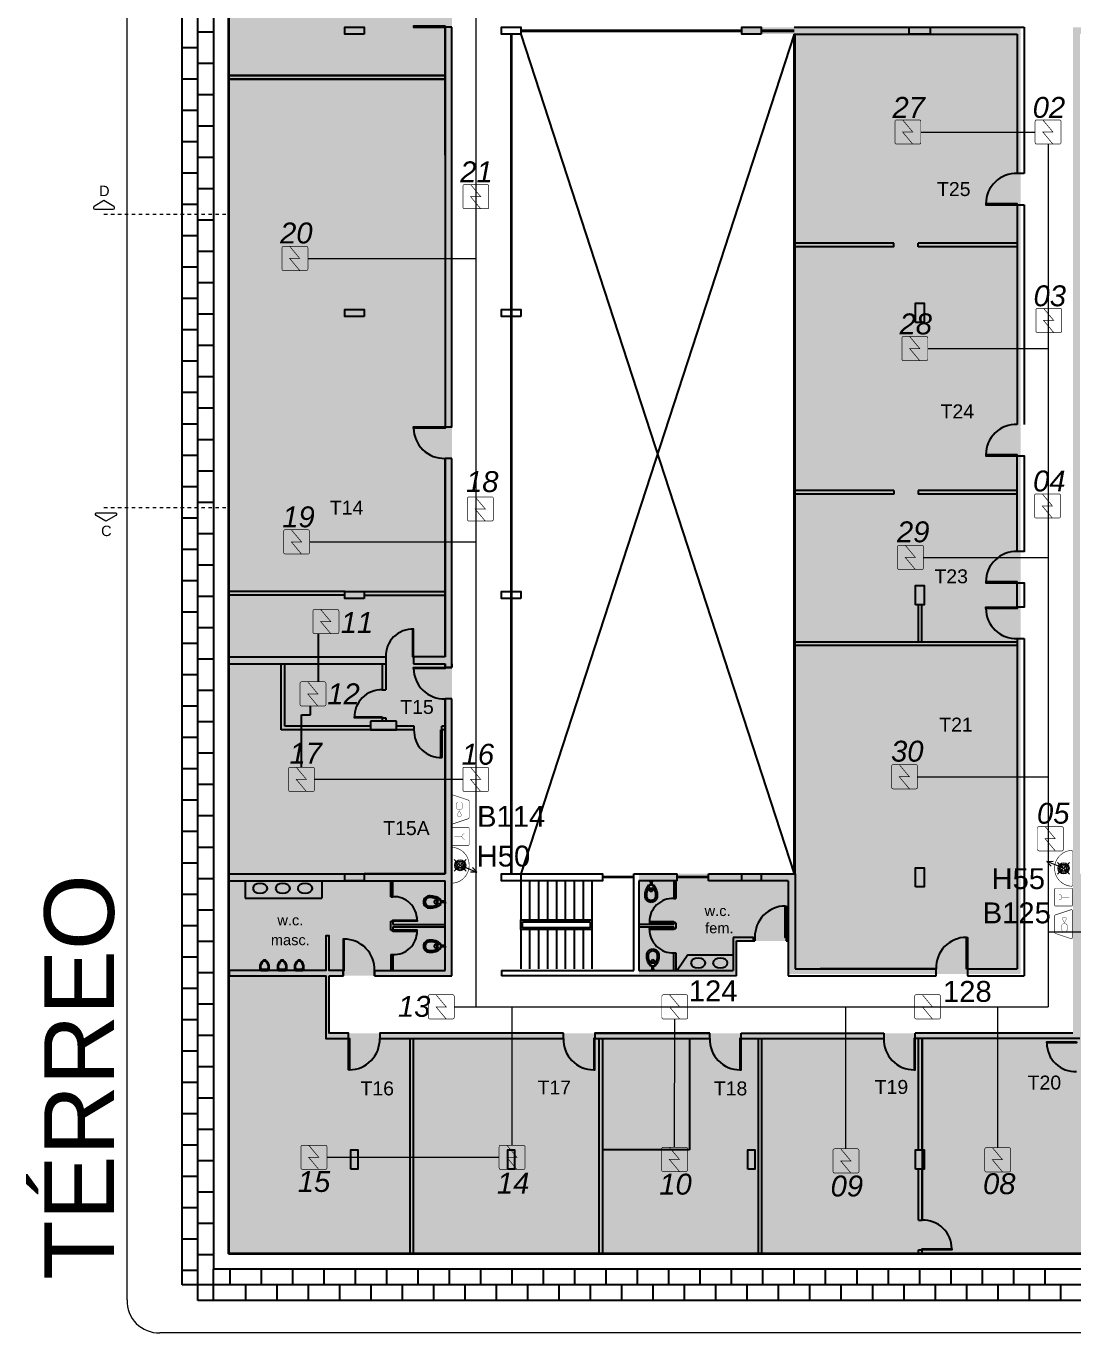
# Model space of a CAD drawing. Header units: metres. Extents: x -331 to 2982, y 362 to 2539.
# Drawn here: x 740.25 to 770.31, y 1250.25 to 1287.75 of the extents above; entities that cross this region are included whole.
import ezdxf
from ezdxf.enums import TextEntityAlignment as Align

# ---------------------------------------------------------------- set-up
doc = ezdxf.new("R2010")
doc.units = ezdxf.units.M
doc.linetypes.add('DASHDOT', pattern=[1, 0.5, -0.25, 0, -0.25])
doc.linetypes.add('DOT075', pattern=[0.75, 0, -0.75])
doc.layers.get('0').update_dxf_attribs({"color": 251})
for name, color, linetype in [('72_EGR_BASE_PRIMITIVE', 7, 'Continuous'), ('ALV', 251, 'Continuous'), ('CX', 251, 'Continuous'), ('Det', 251, 'Continuous'), ('DET. FUMAÇA', 1, 'Continuous'), ('Div', 251, 'Continuous'), ('Est', 251, 'Continuous'), ('Mob', 251, 'Continuous'), ('Pis', 251, 'Continuous'), ('SALAS NOVAS', 7, 'Continuous'), ('Texto_Salas', 251, 'Continuous'), ('vid', 251, 'Continuous'), ('vis', 251, 'Continuous')]:
    doc.layers.add(name, color=color, linetype=linetype)
doc.layers.add('_salas', color=251, linetype='Continuous', plot=False)
doc.layers.add('LCorte', color=251, linetype='Continuous', lineweight=20)
doc.styles.add('ARIAL', font='arial.ttf')
doc.styles.add('DESTAQUE', font='arial.ttf', dxfattribs={"height": 0.4})
doc.styles.add('X3G_ENTITY_1416A22C', font='arial.ttf', dxfattribs={"height": 0.6})
doc.styles.add('X3G_ENTITY_1416A236', font='arial.ttf', dxfattribs={"height": 0.6})
doc.styles.add('X3G_ENTITY_1416A240', font='arial.ttf', dxfattribs={"height": 0.6})
doc.styles.add('X3G_ENTITY_1416A24A', font='arial.ttf', dxfattribs={"height": 0.6})
doc.styles.add('X3G_ENTITY_1416A254', font='arial.ttf', dxfattribs={"height": 0.6})
doc.styles.add('X3G_ENTITY_1416A25E', font='arial.ttf', dxfattribs={"height": 0.6})
doc.styles.add('X3G_ENTITY_1416A268', font='arial.ttf', dxfattribs={"height": 0.6})
doc.styles.add('X3G_ENTITY_1416A272', font='arial.ttf', dxfattribs={"height": 0.6})
doc.styles.add('X3G_ENTITY_1416A27C', font='arial.ttf', dxfattribs={"height": 0.6})
doc.styles.add('X3G_ENTITY_1416A286', font='arial.ttf', dxfattribs={"height": 0.6})
doc.styles.add('X3G_ENTITY_1416A290', font='arial.ttf', dxfattribs={"height": 0.6})
doc.styles.add('X3G_ENTITY_1416A29A', font='arial.ttf', dxfattribs={"height": 0.6})
doc.styles.add('X3G_ENTITY_1416A2A4', font='arial.ttf', dxfattribs={"height": 0.6})
doc.styles.add('X3G_ENTITY_1416A2AE', font='arial.ttf', dxfattribs={"height": 0.6})
doc.styles.add('X3G_ENTITY_1416A2F4', font='arial.ttf', dxfattribs={"height": 0.6})
doc.styles.add('X3G_ENTITY_1416A2FE', font='arial.ttf', dxfattribs={"height": 0.6})
doc.styles.add('X3G_ENTITY_1416A308', font='arial.ttf', dxfattribs={"height": 0.6})
doc.styles.add('X3G_ENTITY_1416A312', font='arial.ttf', dxfattribs={"height": 0.6})
doc.styles.add('X3G_ENTITY_1416A31C', font='arial.ttf', dxfattribs={"height": 0.6})
doc.styles.add('X3G_ENTITY_1416A326', font='arial.ttf', dxfattribs={"height": 0.6})
doc.styles.add('X3G_ENTITY_1416A330', font='arial.ttf', dxfattribs={"height": 0.6})
doc.styles.add('X3G_ENTITY_1416A33A', font='arial.ttf', dxfattribs={"height": 0.6})
doc.styles.add('X3G_ENTITY_1416B659', font='arial.ttf', dxfattribs={"height": 0.6})
doc.styles.add('X3G_ENTITY_1416B663', font='arial.ttf', dxfattribs={"height": 0.6})
doc.styles.add('X3G_ENTITY_142132DE', font='arial.ttf', dxfattribs={"height": 0.4})
doc.styles.add('X3G_ENTITY_1422971E', font='arial.ttf', dxfattribs={"height": 0.6})
doc.styles.add('X3G_ENTITY_1422979C', font='arial.ttf', dxfattribs={"height": 0.6})

# ---------------------------------------------------------------- blocks, each defined once
blk = doc.blocks.new('Detector de fumaça')
at = {"layer": 'DET. FUMAÇA', "linetype": 'Continuous', "lineweight": 15, "const_width": 0.0187}
blk.add_lwpolyline([(774.599, 539.816), (775.249, 539.816, -0.414214), (775.296, 539.769), (775.296, 539.167, -0.414214), (775.249, 539.12), (774.599, 539.12, -0.414214), (774.553, 539.167), (774.553, 539.769, -0.414214)], format="xyb", close=True, dxfattribs=at)
blk.add_lwpolyline([(774.773, 539.816), (775.064, 539.468), (774.773, 539.468), (775.064, 539.12)], dxfattribs=at)
blk = doc.blocks.new('WEW')
at = {"color": 1, "lineweight": 0, "true_color": 0xe60000}
for p, q in [((1781.244, 994.005), (1781.439, 994.482)), ((1781.439, 994.482), (1781.308, 994.36)), ((1781.439, 994.482), (1781.447, 994.302)), ((1781.075, 994.175), (1781.413, 993.836)), ((1781.413, 994.175), (1781.075, 993.836))]:
    blk.add_line(p, q, dxfattribs=at)
at = {"color": 1, "true_color": 0xe60000, "const_width": 0.0172}
for points in [[(1779.259, 993.747), (1780.023, 993.747, 0.511918), (1780.056, 993.793), (1779.907, 994.24, 0.322823), (1779.874, 994.263), (1779.408, 994.263, 0.322823), (1779.375, 994.24), (1779.226, 993.793, 0.511918)], [(1780.193, 994.263), (1780.641, 994.263, -0.414214), (1780.675, 994.229), (1780.675, 993.782, -0.414214), (1780.641, 993.747), (1780.193, 993.747, -0.414214), (1780.159, 993.782), (1780.159, 994.229, -0.414214)], [(1780.764, 993.748), (1781.724, 993.748, 0.435311), (1781.759, 993.784, 0.930949), (1780.73, 993.784, 0.435311)]]:
    blk.add_lwpolyline(points, format="xyb", close=True, dxfattribs=at)
at = {"color": 1, "true_color": 0xe60000, "const_width": 0.0086}
for points in [[(1779.463, 994.06), (1779.617, 994.06), (1779.652, 994.026), (1779.652, 993.936), (1779.617, 993.902), (1779.463, 993.902), (1779.428, 993.936), (1779.428, 994.026)], [(1779.832, 993.936), (1779.832, 994.026), (1779.802, 994.044), (1779.679, 993.981), (1779.802, 993.918)]]:
    blk.add_lwpolyline(points, close=True, dxfattribs=at)
for points in [[(1780.336, 994.135), (1780.338, 994.117), (1780.344, 994.099), (1780.351, 994.088), (1780.365, 994.073), (1780.373, 994.067), (1780.386, 994.06), (1780.397, 994.057), (1780.413, 994.055), (1780.421, 994.055), (1780.431, 994.056), (1780.45, 994.062), (1780.464, 994.07), (1780.477, 994.082), (1780.488, 994.096), (1780.494, 994.11), (1780.497, 994.122), (1780.498, 994.13), (1780.498, 994.136)], [(1780.417, 993.837), (1780.417, 994.055)]]:
    blk.add_lwpolyline(points, dxfattribs=at)
at = {"color": 1, "lineweight": 0, "true_color": 0xe60000}
for radius in [0.158, 0.119, 0.0774]:
    blk.add_circle((1781.244, 994.005), radius, dxfattribs=at)
blk = doc.blocks.new('VASO')
at = {"layer": 'Mob'}
for p, q in [((302.351, 172.465), (302.38, 172.465)), ((302.351, 172.383), (302.38, 172.383)), ((302.38, 172.465), (302.38, 172.383)), ((302.411, 172.354), (302.411, 172.494)), ((302.499, 172.354), (302.499, 172.494)), ((302.599, 172.444), (302.499, 172.444)), ((302.599, 172.404), (302.499, 172.404)), ((302.599, 172.444), (302.599, 172.455)), ((302.599, 172.404), (302.599, 172.444)), ((302.599, 172.404), (302.599, 172.393)), ((302.619, 172.464), (302.609, 172.464)), ((302.619, 172.383), (302.609, 172.383)), ((302.619, 172.424), (302.619, 172.464)), ((302.619, 172.424), (302.619, 172.383))]:
    blk.add_line(p, q, dxfattribs=at)
for centre in [(302.453, 172.486), (302.453, 172.362)]:
    blk.add_circle(centre, 0.00707, dxfattribs=at)
for centre, radius, start, end in [((302.178, 172.42), 0.179, 86.6811, 178.7962), ((302.178, 172.42), 0.129, 86.6811, 178.7962), ((302.205, 172.134), 0.464, 50.6979, 92.0637), ((302.205, 172.134), 0.414, 60.1325, 92.0637), ((302.178, 172.427), 0.179, 181.2038, 273.3189), ((302.178, 172.427), 0.129, 181.2038, 273.3189), ((302.205, 172.713), 0.464, 267.9363, 309.3021), ((302.205, 172.713), 0.414, 267.9363, 299.8675), ((302.349, 172.422), 0.043, 86.6811, 178.7962), ((302.349, 172.426), 0.043, 181.2038, 273.3189), ((302.609, 172.455), 0.00935, 90, 180), ((302.609, 172.393), 0.00935, 180, 270)]:
    blk.add_arc(centre, radius, start, end, dxfattribs=at)
blk = doc.blocks.new('0d56d52a-ed20-4a94-8641-ac7f2ef63998')
at = {"layer": 'CX', "ltscale": 8}
blk.add_lwpolyline([(749.354, 1260.646), (749.384, 1260.646), (749.384, 1261.546), (749.354, 1261.546)], close=True, dxfattribs=at)
at = {"layer": 'CX', "color": 251, "ltscale": 8, "true_color": 0x606060}
blk.add_arc((749.384, 1260.676), 0.871, 358.058, 90, dxfattribs=at)

msp = doc.modelspace()

# ---------------------------------------------------------------- hatches: boundary and pattern name
at = {"layer": '_salas', "transparency": 33554559}
h = msp.add_hatch(color=256, dxfattribs=at)
h.dxf.hatch_style = 1
h.paths.add_polyline_path([(752.479, 1293.146), (754.454, 1293.146), (754.454, 1293.346), (744.429, 1293.346), (744.429, 1293.146), (746.059, 1293.146), (746.059, 1293.046), (746.059, 1252.511), (773.009, 1252.511), (773.009, 1250.721), (773.209, 1250.721), (773.209, 1266.521), (773.009, 1266.521), (773.009, 1263.421), (770.509, 1263.421), (770.509, 1287.521), (773.009, 1287.521), (773.009, 1287.721), (771.909, 1287.721), (770.309, 1287.721), (770.309, 1260.546), (770.309, 1258.846), (748.954, 1258.846), (748.954, 1260.496), (752.479, 1260.496)])
h = msp.add_hatch(color=256, dxfattribs=at)
h.dxf.hatch_style = 1
h.paths.add_polyline_path([(762.309, 1263.421), (757.849, 1263.421), (757.849, 1260.546), (760.649, 1260.546), (760.649, 1261.496), (762.129, 1261.496), (762.129, 1260.546), (768.809, 1260.546), (768.809, 1287.721), (762.309, 1287.721)])
h = msp.add_hatch(color=256, dxfattribs=at)
h.dxf.hatch_style = 1
h.paths.add_polyline_path([(760.804, 1287.721), (760.804, 1287.521), (762.309, 1287.521), (762.309, 1287.721)])

# ---------------------------------------------------------------- linework, layer by layer
at = {"layer": '72_EGR_BASE_PRIMITIVE', "color": 251, "true_color": 0x5f5f5f}
msp.add_polyline3d([(768.909, 1270.171, 0), (768.909, 1260.496, 0)], dxfattribs=at)
at = {"layer": 'ALV', "color": 251}
for p, q in [((752.279, 1284.046), (752.279, 1287.721)), ((752.479, 1283.046), (752.479, 1287.721)), ((768.909, 1283.521), (768.709, 1283.521)), ((768.709, 1282.621), (768.909, 1282.621)), ((768.709, 1282.319), (768.709, 1276.321)), ((752.279, 1269.646), (752.279, 1275.346)), ((752.479, 1275.346), (752.279, 1275.346)), ((752.479, 1275.346), (752.279, 1275.346)), ((752.279, 1275.346), (752.279, 1269.646)), ((752.479, 1269.446), (752.479, 1275.346)), ((752.479, 1269.446), (752.479, 1275.346)), ((768.709, 1270.171), (768.909, 1270.171)), ((746.079, 1269.646), (750.58, 1269.646)), ((746.079, 1269.446), (750.579, 1269.446)), ((752.279, 1269.346), (752.279, 1269.446)), ((752.279, 1269.446), (752.279, 1269.346)), ((752.479, 1269.346), (752.279, 1269.346)), ((752.279, 1269.346), (752.479, 1269.346)), ((752.479, 1269.446), (752.479, 1269.346)), ((752.479, 1269.346), (752.479, 1269.446)), ((752.279, 1263.421), (752.279, 1268.446)), ((752.479, 1268.446), (752.279, 1268.446)), ((752.479, 1268.446), (752.279, 1268.446)), ((752.279, 1268.446), (752.279, 1263.421)), ((752.479, 1260.496), (752.479, 1268.446)), ((751.389, 1267.557), (749.648, 1267.557)), ((751.389, 1267.657), (750.887, 1267.657)), ((752.279, 1267.657), (752.188, 1267.657)), ((752.279, 1267.557), (752.188, 1267.557)), ((746.079, 1263.421), (752.279, 1263.421)), ((746.079, 1263.221), (752.279, 1263.221)), ((752.279, 1263.421), (749.954, 1263.421)), ((749.954, 1263.221), (752.279, 1263.221)), ((752.279, 1260.646), (752.279, 1263.221)), ((754.179, 1263.421), (756.799, 1263.421)), ((757.699, 1260.646), (757.699, 1263.421)), ((757.699, 1263.421), (758.949, 1263.421)), ((757.849, 1263.221), (757.849, 1260.646)), ((758.949, 1263.221), (757.849, 1263.221)), ((758.949, 1263.221), (758.949, 1263.421)), ((759.849, 1263.221), (759.849, 1263.421)), ((759.849, 1263.421), (762.329, 1263.421)), ((762.129, 1263.221), (759.849, 1263.221)), ((762.129, 1263.221), (762.129, 1260.496)), ((762.329, 1263.421), (762.329, 1260.696)), ((761.129, 1261.596), (760.549, 1261.596)), ((760.549, 1261.596), (760.549, 1260.646)), ((760.649, 1260.496), (760.649, 1261.496)), ((760.649, 1261.496), (761.129, 1261.496)), ((761.129, 1261.596), (761.129, 1261.496)), ((761.129, 1261.596), (761.129, 1261.496)), ((749.354, 1260.646), (749.354, 1260.496)), ((750.254, 1260.646), (752.279, 1260.646)), ((750.254, 1260.496), (750.254, 1260.646)), ((750.254, 1260.646), (750.254, 1260.496)), ((753.904, 1260.646), (753.904, 1260.496)), ((753.904, 1260.646), (757.699, 1260.646)), ((757.849, 1260.646), (760.549, 1260.646)), ((762.329, 1260.696), (766.379, 1260.696)), ((766.379, 1260.696), (763.051, 1260.696)), ((766.379, 1260.496), (766.379, 1260.696)), ((767.279, 1260.696), (768.709, 1260.696)), ((767.279, 1260.696), (767.279, 1260.496)), ((750.254, 1260.496), (752.479, 1260.496)), ((750.254, 1260.496), (752.479, 1260.496)), ((760.649, 1260.496), (753.904, 1260.496)), ((762.129, 1260.496), (766.379, 1260.496)), ((767.279, 1260.496), (768.909, 1260.496)), ((756.579, 1258.846), (759.879, 1258.846)), ((760.779, 1258.696), (760.779, 1258.846)), ((760.779, 1258.846), (764.879, 1258.846)), ((760.779, 1258.696), (764.879, 1258.696)), ((764.879, 1258.846), (764.879, 1258.696)), ((770.309, 1258.846), (765.779, 1258.846)), ((765.779, 1258.696), (765.779, 1258.846)), ((770.509, 1258.696), (765.779, 1258.696))]:
    msp.add_line(p, q, dxfattribs=at)
at = {"layer": 'ALV'}
for p, q in [((749.404, 1271.521), (746.079, 1271.521)), ((749.404, 1271.421), (746.079, 1271.421)), ((752.279, 1269.646), (751.364, 1269.646)), ((747.579, 1267.557), (747.579, 1269.446)), ((747.679, 1267.657), (747.679, 1269.446)), ((750.479, 1269.446), (750.479, 1268.7)), ((750.579, 1269.446), (750.579, 1268.7)), ((751.379, 1269.446), (752.279, 1269.446)), ((750.479, 1268.7), (750.579, 1268.7)), ((750.887, 1267.807), (750.137, 1267.807)), ((750.137, 1267.807), (750.137, 1267.557)), ((750.479, 1267.901), (750.579, 1267.901)), ((750.479, 1267.901), (750.479, 1267.807)), ((750.579, 1267.901), (750.579, 1267.807)), ((750.887, 1267.557), (750.887, 1267.807)), ((749.648, 1267.557), (747.579, 1267.557)), ((750.137, 1267.657), (747.679, 1267.657)), ((750.137, 1267.557), (750.637, 1267.557)), ((750.637, 1267.557), (750.887, 1267.557)), ((751.389, 1267.557), (751.389, 1267.657)), ((752.188, 1267.557), (752.188, 1267.657))]:
    msp.add_line(p, q, dxfattribs=at)
at = {"layer": 'ALV', "color": 150}
for p, q in [((748.643, 1268.933), (748.643, 1270.314)), ((748.418, 1267.986), (748.418, 1268.237)), ((748.158, 1266.481), (748.158, 1267.986)), ((748.158, 1267.986), (748.418, 1267.986))]:
    msp.add_line(p, q, dxfattribs=at)
at = {"layer": 'ALV', "color": 251}
for points in [[(752.479, 1287.721), (752.279, 1287.721), (752.279, 1284.046), (752.279, 1276.246), (752.479, 1276.246), (752.479, 1283.046)], [(768.709, 1275.421), (768.909, 1275.421), (768.909, 1272.671), (768.709, 1272.671)], [(768.709, 1271.771), (768.909, 1271.771), (768.909, 1271.071), (768.709, 1271.071)], [(753.904, 1263.421), (756.799, 1263.421), (756.799, 1263.221), (753.904, 1263.221)], [(748.954, 1260.496), (749.354, 1260.496), (749.354, 1260.646), (748.954, 1260.646), (748.954, 1261.646), (748.854, 1261.646), (748.854, 1260.646), (746.079, 1260.646), (746.079, 1260.496), (748.854, 1260.496), (748.854, 1258.696), (749.504, 1258.696), (749.504, 1258.846), (748.954, 1258.846)], [(755.679, 1258.846), (750.404, 1258.846), (750.404, 1258.696), (753.704, 1258.696), (755.679, 1258.696)], [(759.879, 1258.846), (756.579, 1258.846), (756.579, 1258.696), (759.879, 1258.696)]]:
    msp.add_lwpolyline(points, close=True, dxfattribs=at)
for points in [[(762.309, 1287.721), (768.909, 1287.721)], [(768.909, 1287.721), (768.909, 1283.521)], [(762.309, 1287.521), (768.709, 1287.521)], [(768.709, 1287.521), (768.709, 1283.521)], [(768.709, 1282.621), (768.709, 1278.721)], [(768.909, 1282.621), (768.909, 1276.321)], [(768.909, 1275.421), (768.909, 1272.671)], [(768.709, 1270.171), (768.709, 1266.121)], [(768.709, 1269.971), (768.709, 1260.696)]]:
    msp.add_lwpolyline(points, dxfattribs=at)
at = {"layer": 'CX', "ltscale": 8}
for points in [[(752.279, 1287.721), (752.279, 1287.751), (751.379, 1287.751), (751.379, 1287.721)], [(768.709, 1282.621), (768.709, 1282.651), (767.809, 1282.651), (767.809, 1282.621)], [(752.279, 1276.246), (752.279, 1276.216), (751.379, 1276.216), (751.379, 1276.246)], [(768.709, 1275.421), (768.709, 1275.451), (767.809, 1275.451), (767.809, 1275.421)], [(768.709, 1271.771), (768.709, 1271.801), (767.809, 1271.801), (767.809, 1271.771)], [(768.709, 1271.071), (768.709, 1271.041), (767.809, 1271.041), (767.809, 1271.071)], [(751.349, 1269.646), (751.379, 1269.646), (751.379, 1270.446), (751.349, 1270.446)], [(752.279, 1269.346), (752.279, 1269.316), (751.379, 1269.316), (751.379, 1269.346)], [(750.479, 1267.931), (750.479, 1267.901), (749.679, 1267.901), (749.679, 1267.931)], [(752.158, 1267.557), (752.188, 1267.557), (752.188, 1266.757), (752.158, 1266.757)], [(762.079, 1261.596), (762.049, 1261.596), (762.049, 1262.496), (762.079, 1262.496)], [(750.779, 1262.064), (750.779, 1262.094), (751.479, 1262.094), (751.479, 1262.064)], [(750.779, 1261.804), (750.779, 1261.774), (751.479, 1261.774), (751.479, 1261.804)], [(758.849, 1262.014), (758.849, 1262.044), (758.149, 1262.044), (758.149, 1262.014)], [(758.849, 1261.854), (758.849, 1261.824), (758.149, 1261.824), (758.149, 1261.854)], [(767.279, 1260.696), (767.249, 1260.696), (767.249, 1261.596), (767.279, 1261.596)], [(749.504, 1258.696), (749.534, 1258.696), (749.534, 1257.796), (749.504, 1257.796)], [(756.579, 1258.696), (756.549, 1258.696), (756.549, 1257.796), (756.579, 1257.796)], [(760.779, 1258.696), (760.749, 1258.696), (760.749, 1257.796), (760.779, 1257.796)], [(765.779, 1258.696), (765.749, 1258.696), (765.749, 1257.796), (765.779, 1257.796)]]:
    msp.add_lwpolyline(points, close=True, dxfattribs=at)
at = {"layer": 'CX', "color": 251}
for points in [[(770.409, 1258.596), (770.409, 1258.566), (769.559, 1258.566), (769.559, 1258.596)], [(765.979, 1252.631), (765.979, 1252.661), (766.829, 1252.661), (766.829, 1252.631)]]:
    msp.add_lwpolyline(points, close=True, dxfattribs=at)
at = {"layer": 'CX', "color": 251, "ltscale": 8, "true_color": 0x606060}
for centre, radius, start, end in [((768.68, 1282.651), 0.871, 88.058, 180), ((768.68, 1275.451), 0.871, 88.058, 180), ((752.25, 1276.216), 0.871, 180, 271.942), ((768.68, 1271.801), 0.871, 88.058, 180), ((768.68, 1271.041), 0.871, 180, 271.942), ((751.35, 1269.676), 0.771, 87.8106, 182.2312), ((752.25, 1269.316), 0.871, 180, 271.942), ((750.449, 1267.93), 0.771, 87.7688, 182.1894), ((752.159, 1267.527), 0.771, 177.7688, 272.1894), ((750.808, 1262.094), 0.671, 0, 92.5089), ((758.82, 1262.044), 0.671, 87.4911, 180), ((762.049, 1261.626), 0.871, 90, 181.942), ((750.808, 1261.774), 0.671, 267.4911, 0), ((758.82, 1261.824), 0.671, 180, 272.5089), ((767.249, 1260.726), 0.871, 90, 181.942), ((749.534, 1258.667), 0.871, 270, 1.942), ((756.549, 1258.667), 0.871, 178.058, 270), ((760.749, 1258.667), 0.871, 178.058, 270), ((765.749, 1258.667), 0.871, 178.058, 270)]:
    msp.add_arc(centre, radius, start, end, dxfattribs=at)
at = {"layer": 'CX', "color": 251}
for centre, start, end in [((770.38, 1258.566), 180, 272.0583), ((766.008, 1252.661), 0, 92.0583)]:
    msp.add_arc(centre, 0.821, start, end, dxfattribs=at)
at = {"layer": 'Det', "color": 251}
for p, q in [((744.729, 1251.621), (744.729, 1293.146)), ((745.179, 1251.621), (745.179, 1293.146)), ((745.629, 1293.146), (745.629, 1252.071)), ((744.729, 1287.591), (744.729, 1287.591)), ((745.179, 1287.591), (745.629, 1287.591)), ((754.454, 1287.521), (762.309, 1263.421)), ((762.309, 1287.521), (754.454, 1263.421)), ((744.729, 1287.141), (745.179, 1287.141)), ((744.729, 1286.691), (744.729, 1286.691)), ((745.179, 1286.691), (745.629, 1286.691)), ((744.729, 1286.241), (745.179, 1286.241)), ((744.729, 1285.791), (744.729, 1285.791)), ((745.179, 1285.791), (745.629, 1285.791)), ((744.729, 1285.341), (745.179, 1285.341)), ((744.729, 1284.891), (744.729, 1284.891)), ((745.179, 1284.891), (745.629, 1284.891)), ((744.729, 1284.441), (745.179, 1284.441)), ((744.729, 1283.991), (744.729, 1283.991)), ((745.179, 1283.991), (745.629, 1283.991)), ((744.729, 1283.541), (745.179, 1283.541)), ((744.729, 1283.091), (744.729, 1283.091)), ((745.179, 1283.091), (745.629, 1283.091)), ((744.729, 1282.641), (745.179, 1282.641)), ((744.729, 1282.191), (744.729, 1282.191)), ((745.179, 1282.191), (745.629, 1282.191)), ((744.729, 1281.741), (745.179, 1281.741)), ((744.729, 1281.291), (744.729, 1281.291)), ((745.179, 1281.291), (745.629, 1281.291)), ((744.729, 1280.841), (745.179, 1280.841)), ((744.729, 1280.391), (744.729, 1280.391)), ((745.179, 1280.391), (745.629, 1280.391)), ((744.729, 1279.941), (745.179, 1279.941)), ((744.729, 1279.491), (744.729, 1279.491)), ((745.179, 1279.491), (745.629, 1279.491)), ((744.729, 1279.041), (745.179, 1279.041)), ((744.729, 1278.591), (744.729, 1278.591)), ((745.179, 1278.591), (745.629, 1278.591)), ((744.729, 1278.141), (745.179, 1278.141)), ((744.729, 1277.691), (744.729, 1277.691)), ((745.179, 1277.691), (745.629, 1277.691)), ((744.729, 1277.241), (745.179, 1277.241)), ((744.729, 1276.791), (744.729, 1276.791)), ((745.179, 1276.791), (745.629, 1276.791)), ((744.729, 1276.341), (745.179, 1276.341)), ((744.729, 1275.891), (744.729, 1275.891)), ((745.179, 1275.891), (745.629, 1275.891)), ((744.729, 1275.441), (745.179, 1275.441)), ((744.729, 1274.991), (744.729, 1274.991)), ((745.179, 1274.991), (745.629, 1274.991)), ((744.729, 1274.541), (745.179, 1274.541)), ((744.729, 1274.091), (744.729, 1274.091)), ((745.179, 1274.091), (745.629, 1274.091)), ((744.729, 1273.641), (745.179, 1273.641)), ((744.729, 1273.191), (744.729, 1273.191)), ((745.179, 1273.191), (745.629, 1273.191)), ((744.729, 1272.741), (745.179, 1272.741)), ((744.729, 1272.291), (744.729, 1272.291)), ((745.179, 1272.291), (745.629, 1272.291)), ((744.729, 1271.841), (745.179, 1271.841)), ((744.729, 1271.391), (744.729, 1271.391)), ((745.179, 1271.391), (745.629, 1271.391)), ((744.729, 1270.941), (745.179, 1270.941)), ((744.729, 1270.491), (744.729, 1270.491)), ((745.179, 1270.491), (745.629, 1270.491)), ((744.729, 1270.041), (745.179, 1270.041)), ((744.729, 1269.591), (744.729, 1269.591)), ((745.179, 1269.591), (745.629, 1269.591)), ((744.729, 1269.141), (745.179, 1269.141)), ((744.729, 1268.691), (744.729, 1268.691)), ((745.179, 1268.691), (745.629, 1268.691)), ((744.729, 1268.241), (745.179, 1268.241)), ((744.729, 1267.791), (744.729, 1267.791)), ((745.179, 1267.791), (745.629, 1267.791)), ((744.729, 1267.341), (745.179, 1267.341)), ((744.729, 1266.891), (744.729, 1266.891)), ((745.179, 1266.891), (745.629, 1266.891)), ((744.729, 1266.441), (745.179, 1266.441)), ((744.729, 1265.991), (744.729, 1265.991)), ((745.179, 1265.991), (745.629, 1265.991)), ((744.729, 1265.541), (745.179, 1265.541)), ((744.729, 1265.091), (744.729, 1265.091)), ((745.179, 1265.091), (745.629, 1265.091)), ((744.729, 1264.641), (745.179, 1264.641)), ((744.729, 1264.191), (744.729, 1264.191)), ((745.179, 1264.191), (745.629, 1264.191)), ((744.729, 1263.741), (745.179, 1263.741)), ((744.729, 1263.291), (744.729, 1263.291)), ((745.179, 1263.291), (745.629, 1263.291)), ((744.729, 1262.841), (745.179, 1262.841)), ((744.729, 1262.391), (744.729, 1262.391)), ((745.179, 1262.391), (745.629, 1262.391)), ((744.729, 1261.941), (745.179, 1261.941)), ((744.729, 1261.491), (744.729, 1261.491)), ((745.179, 1261.491), (745.629, 1261.491)), ((744.729, 1261.041), (745.179, 1261.041)), ((744.729, 1260.591), (744.729, 1260.591)), ((745.179, 1260.591), (745.629, 1260.591)), ((744.729, 1260.141), (745.179, 1260.141)), ((744.729, 1259.691), (744.729, 1259.691)), ((745.179, 1259.691), (745.629, 1259.691)), ((744.729, 1259.241), (745.179, 1259.241)), ((744.729, 1258.791), (744.729, 1258.791)), ((745.179, 1258.791), (745.629, 1258.791)), ((744.729, 1258.341), (745.179, 1258.341)), ((744.729, 1257.891), (744.729, 1257.891)), ((745.179, 1257.891), (745.629, 1257.891)), ((744.729, 1257.441), (745.179, 1257.441)), ((744.729, 1256.991), (744.729, 1256.991)), ((745.179, 1256.991), (745.629, 1256.991)), ((744.729, 1256.541), (745.179, 1256.541)), ((744.729, 1256.091), (744.729, 1256.091)), ((745.179, 1256.091), (745.629, 1256.091)), ((744.729, 1255.641), (745.179, 1255.641)), ((744.729, 1255.191), (744.729, 1255.191)), ((745.179, 1255.191), (745.629, 1255.191)), ((744.729, 1254.741), (745.179, 1254.741)), ((744.729, 1254.291), (744.729, 1254.291)), ((745.179, 1254.291), (745.629, 1254.291)), ((744.729, 1253.841), (745.179, 1253.841)), ((744.729, 1253.391), (744.729, 1253.391)), ((745.179, 1253.391), (745.629, 1253.391)), ((744.729, 1252.941), (745.179, 1252.941)), ((744.729, 1252.491), (744.729, 1252.491)), ((745.179, 1252.491), (745.629, 1252.491)), ((744.729, 1252.041), (745.179, 1252.041)), ((773.009, 1252.071), (745.629, 1252.071)), ((745.629, 1251.621), (745.629, 1252.071)), ((746.109, 1251.621), (746.109, 1252.071)), ((747.009, 1251.621), (747.009, 1252.071)), ((747.909, 1251.621), (747.909, 1252.071)), ((748.809, 1251.621), (748.809, 1252.071)), ((749.709, 1251.621), (749.709, 1252.071)), ((750.609, 1251.621), (750.609, 1252.071)), ((751.509, 1251.621), (751.509, 1252.071)), ((752.409, 1251.621), (752.409, 1252.071)), ((753.309, 1251.621), (753.309, 1252.071)), ((754.209, 1251.621), (754.209, 1252.071)), ((755.109, 1251.621), (755.109, 1252.071)), ((756.009, 1251.621), (756.009, 1252.071)), ((756.909, 1251.621), (756.909, 1252.071)), ((757.359, 1252.071), (757.359, 1252.071)), ((757.809, 1251.621), (757.809, 1252.071)), ((758.259, 1252.071), (758.259, 1252.071)), ((758.709, 1251.621), (758.709, 1252.071)), ((759.159, 1252.071), (759.159, 1252.071)), ((759.609, 1251.621), (759.609, 1252.071)), ((760.059, 1252.071), (760.059, 1252.071)), ((760.509, 1251.621), (760.509, 1252.071)), ((760.959, 1252.071), (760.959, 1252.071)), ((761.409, 1251.621), (761.409, 1252.071)), ((761.859, 1252.071), (761.859, 1252.071)), ((762.309, 1251.621), (762.309, 1252.071)), ((762.759, 1252.071), (762.759, 1252.071)), ((763.209, 1251.621), (763.209, 1252.071)), ((763.659, 1252.071), (763.659, 1252.071)), ((764.109, 1251.621), (764.109, 1252.071)), ((764.559, 1252.071), (764.559, 1252.071)), ((765.009, 1251.621), (765.009, 1252.071)), ((765.459, 1252.071), (765.459, 1252.071)), ((765.909, 1251.621), (765.909, 1252.071)), ((766.359, 1252.071), (766.359, 1252.071)), ((766.809, 1251.621), (766.809, 1252.071)), ((767.259, 1252.071), (767.259, 1252.071)), ((767.709, 1251.621), (767.709, 1252.071)), ((768.159, 1252.071), (768.159, 1252.071)), ((768.609, 1251.621), (768.609, 1252.071)), ((769.059, 1252.071), (769.059, 1252.071)), ((769.509, 1251.621), (769.509, 1252.071)), ((745.179, 1251.621), (744.729, 1251.621)), ((744.729, 1251.591), (744.729, 1251.591)), ((745.179, 1251.171), (745.179, 1251.621)), ((745.629, 1251.621), (745.179, 1251.621)), ((773.009, 1251.621), (745.629, 1251.621)), ((745.629, 1251.171), (745.629, 1251.621)), ((746.559, 1251.171), (746.559, 1251.621)), ((747.459, 1251.171), (747.459, 1251.621)), ((748.359, 1251.171), (748.359, 1251.621)), ((749.259, 1251.171), (749.259, 1251.621)), ((750.159, 1251.171), (750.159, 1251.621)), ((751.059, 1251.171), (751.059, 1251.621)), ((751.959, 1251.171), (751.959, 1251.621)), ((752.859, 1251.171), (752.859, 1251.621)), ((753.759, 1251.171), (753.759, 1251.621)), ((754.659, 1251.171), (754.659, 1251.621)), ((755.559, 1251.171), (755.559, 1251.621)), ((756.459, 1251.171), (756.459, 1251.621)), ((757.359, 1251.171), (757.359, 1251.621)), ((758.259, 1251.171), (758.259, 1251.621)), ((759.159, 1251.171), (759.159, 1251.621)), ((760.059, 1251.171), (760.059, 1251.621)), ((760.959, 1251.171), (760.959, 1251.621)), ((761.859, 1251.171), (761.859, 1251.621)), ((762.759, 1251.171), (762.759, 1251.621)), ((763.659, 1251.171), (763.659, 1251.621)), ((764.559, 1251.171), (764.559, 1251.621)), ((765.459, 1251.171), (765.459, 1251.621)), ((766.359, 1251.171), (766.359, 1251.621)), ((767.259, 1251.171), (767.259, 1251.621)), ((768.159, 1251.171), (768.159, 1251.621)), ((769.059, 1251.171), (769.059, 1251.621)), ((769.959, 1251.171), (769.959, 1251.621)), ((773.009, 1251.171), (745.179, 1251.171)), ((745.209, 1251.171), (745.209, 1251.171)), ((746.109, 1251.171), (746.109, 1251.171)), ((747.009, 1251.171), (747.009, 1251.171)), ((747.909, 1251.171), (747.909, 1251.171)), ((748.809, 1251.171), (748.809, 1251.171)), ((749.709, 1251.171), (749.709, 1251.171)), ((750.609, 1251.171), (750.609, 1251.171)), ((751.509, 1251.171), (751.509, 1251.171)), ((752.409, 1251.171), (752.409, 1251.171)), ((753.309, 1251.171), (753.309, 1251.171)), ((754.209, 1251.171), (754.209, 1251.171))]:
    msp.add_line(p, q, dxfattribs=at)
at = {"layer": 'Div', "color": 230, "linetype": 'Continuous', "lineweight": 0}
for p, q in [((743.155, 1251.194), (743.152, 1314.465)), ((784.168, 1250.246), (744.09, 1250.246))]:
    msp.add_line(p, q, dxfattribs=at)
at = {"layer": 'Div', "color": 150, "linetype": 'Continuous', "lineweight": 0}
for p, q in [((753.165, 1288.256), (753.165, 1259.603)), ((765.941, 1284.711), (769.223, 1284.711)), ((769.595, 1284.364), (769.595, 1259.603)), ((748.342, 1281.083), (753.165, 1281.083)), ((766.143, 1278.497), (769.595, 1278.497)), ((748.389, 1272.949), (753.165, 1272.949)), ((766.016, 1272.504), (769.595, 1272.504)), ((765.845, 1266.208), (769.595, 1266.208)), ((752.792, 1266.133), (748.53, 1266.133)), ((771.378, 1261.748), (769.595, 1261.748)), ((752.544, 1259.603), (769.595, 1259.603)), ((754.205, 1255.63), (754.205, 1259.603)), ((763.792, 1255.529), (763.792, 1259.603)), ((768.149, 1255.561), (768.149, 1259.603)), ((758.871, 1255.573), (758.877, 1259.255)), ((753.834, 1255.283), (748.888, 1255.283))]:
    msp.add_line(p, q, dxfattribs=at)
at = {"layer": 'Div', "lineweight": 0, "ltscale": 0.8}
for p, q in [((765.169, 1281.521), (762.329, 1281.521)), ((765.169, 1281.421), (762.329, 1281.421)), ((765.169, 1281.421), (765.169, 1281.521)), ((768.709, 1281.521), (765.869, 1281.521)), ((765.869, 1281.421), (765.869, 1281.521)), ((768.709, 1281.421), (765.869, 1281.421)), ((765.169, 1274.421), (762.329, 1274.421)), ((765.169, 1274.321), (762.329, 1274.321)), ((765.169, 1274.421), (765.169, 1274.321)), ((768.709, 1274.421), (765.869, 1274.421)), ((765.869, 1274.421), (765.869, 1274.321)), ((768.709, 1274.321), (765.869, 1274.321)), ((749.404, 1271.521), (752.279, 1271.521)), ((765.863, 1271.146), (765.863, 1270.071)), ((765.963, 1271.146), (765.963, 1270.071)), ((768.709, 1270.071), (762.329, 1270.071)), ((768.709, 1269.971), (762.329, 1269.971)), ((750.579, 1269.546), (750.579, 1269.446)), ((751.379, 1269.546), (751.379, 1269.446)), ((758.849, 1261.964), (758.849, 1262.014)), ((758.849, 1261.854), (758.849, 1261.904)), ((758.909, 1262.014), (758.909, 1261.854)), ((761.129, 1261.596), (761.179, 1261.596)), ((761.129, 1261.496), (761.179, 1261.496)), ((762.079, 1261.596), (762.129, 1261.596)), ((762.079, 1261.496), (762.129, 1261.496))]:
    msp.add_line(p, q, dxfattribs=at)
at = {"layer": 'Div', "color": 251, "ltscale": 0.8}
for p, q in [((765.169, 1281.521), (762.329, 1281.521)), ((765.169, 1281.421), (762.329, 1281.421)), ((765.169, 1281.421), (765.169, 1281.521)), ((768.709, 1281.521), (765.869, 1281.521)), ((765.869, 1281.421), (765.869, 1281.521)), ((768.709, 1281.421), (765.869, 1281.421)), ((765.169, 1274.421), (762.329, 1274.421)), ((765.169, 1274.321), (762.329, 1274.321)), ((765.169, 1274.421), (765.169, 1274.321)), ((768.709, 1274.421), (765.869, 1274.421)), ((765.869, 1274.421), (765.869, 1274.321)), ((768.709, 1274.321), (765.869, 1274.321)), ((749.404, 1271.521), (752.279, 1271.521)), ((749.954, 1271.421), (752.279, 1271.421)), ((765.863, 1271.146), (765.863, 1270.071)), ((765.963, 1271.146), (765.963, 1270.071)), ((768.709, 1270.071), (762.329, 1270.071)), ((768.709, 1269.971), (762.329, 1269.971)), ((750.579, 1269.646), (750.579, 1269.446)), ((751.379, 1269.646), (751.379, 1269.446)), ((758.849, 1261.964), (758.849, 1262.014)), ((758.849, 1261.854), (758.849, 1261.904)), ((758.909, 1262.014), (758.909, 1261.854)), ((761.129, 1261.596), (761.179, 1261.596)), ((761.129, 1261.496), (761.179, 1261.496)), ((762.079, 1261.596), (762.129, 1261.596)), ((762.079, 1261.496), (762.129, 1261.496))]:
    msp.add_line(p, q, dxfattribs=at)
at = {"layer": 'Div', "lineweight": 0}
for p, q in [((750.719, 1262.764), (750.719, 1263.221)), ((750.779, 1262.764), (750.779, 1263.221)), ((758.849, 1263.221), (758.849, 1262.714)), ((758.909, 1263.221), (758.909, 1262.714)), ((750.719, 1262.764), (750.779, 1262.764)), ((758.849, 1262.714), (758.909, 1262.714)), ((750.719, 1261.804), (750.719, 1262.064)), ((750.719, 1262.064), (750.779, 1262.064)), ((750.779, 1262.064), (750.779, 1261.964)), ((750.719, 1261.804), (750.779, 1261.804)), ((750.779, 1261.964), (752.279, 1261.964)), ((750.779, 1261.904), (752.279, 1261.904)), ((750.779, 1261.904), (750.779, 1261.804)), ((758.849, 1261.964), (757.849, 1261.964)), ((757.849, 1261.904), (758.849, 1261.904)), ((758.909, 1262.014), (758.849, 1262.014)), ((758.849, 1261.854), (758.909, 1261.854)), ((758.909, 1261.984), (758.909, 1261.884)), ((761.179, 1261.596), (761.179, 1261.496)), ((762.079, 1261.596), (762.079, 1261.496)), ((750.719, 1261.104), (750.719, 1260.646)), ((750.719, 1261.104), (750.779, 1261.104)), ((750.719, 1261.096), (750.719, 1260.646)), ((750.779, 1261.104), (750.779, 1260.646)), ((750.779, 1261.096), (750.779, 1260.646)), ((758.849, 1260.646), (758.849, 1261.154)), ((758.849, 1261.154), (758.909, 1261.154)), ((758.909, 1261.154), (758.909, 1260.646)), ((751.279, 1252.531), (751.279, 1258.696)), ((751.379, 1252.531), (751.379, 1258.696)), ((756.709, 1252.531), (756.709, 1258.696)), ((756.809, 1252.531), (756.809, 1258.696)), ((756.809, 1252.531), (756.809, 1258.696)), ((759.299, 1258.696), (759.299, 1255.496)), ((761.279, 1252.531), (761.279, 1258.696)), ((761.379, 1252.531), (761.379, 1258.696)), ((765.879, 1255.496), (765.879, 1258.696)), ((765.979, 1258.696), (765.979, 1253.481)), ((765.979, 1255.496), (765.979, 1258.696)), ((759.299, 1255.496), (756.809, 1255.496)), ((765.879, 1253.481), (765.879, 1254.946)), ((765.979, 1253.481), (765.979, 1254.946)), ((765.879, 1253.481), (765.979, 1253.481)), ((765.879, 1252.631), (765.979, 1252.631)), ((765.879, 1252.531), (765.879, 1252.631)), ((765.979, 1252.531), (765.979, 1252.631))]:
    msp.add_line(p, q, dxfattribs=at)
at = {"layer": 'Div', "color": 251}
for p, q in [((750.719, 1262.764), (750.719, 1263.221)), ((750.779, 1262.764), (750.779, 1263.221)), ((758.849, 1263.221), (758.849, 1262.714)), ((758.909, 1263.221), (758.909, 1262.714)), ((750.719, 1262.764), (750.779, 1262.764)), ((758.849, 1262.714), (758.909, 1262.714)), ((750.719, 1261.804), (750.719, 1262.064)), ((750.719, 1262.064), (750.779, 1262.064)), ((750.779, 1262.064), (750.779, 1261.964)), ((750.719, 1261.804), (750.779, 1261.804)), ((750.779, 1261.964), (752.279, 1261.964)), ((750.779, 1261.904), (752.279, 1261.904)), ((750.779, 1261.904), (750.779, 1261.804)), ((758.849, 1261.964), (757.849, 1261.964)), ((757.849, 1261.904), (758.849, 1261.904)), ((758.909, 1262.014), (758.849, 1262.014)), ((758.849, 1261.854), (758.909, 1261.854)), ((758.909, 1261.984), (758.909, 1261.884)), ((761.179, 1261.596), (761.179, 1261.496)), ((762.079, 1261.596), (762.079, 1261.496)), ((750.719, 1261.104), (750.719, 1260.646)), ((750.719, 1261.104), (750.779, 1261.104)), ((750.719, 1261.096), (750.719, 1260.646)), ((750.779, 1261.104), (750.779, 1260.646)), ((750.779, 1261.096), (750.779, 1260.646)), ((758.849, 1260.646), (758.849, 1261.154)), ((758.849, 1261.154), (758.909, 1261.154)), ((758.909, 1261.154), (758.909, 1260.646)), ((751.279, 1252.531), (751.279, 1258.696)), ((751.379, 1252.531), (751.379, 1258.696)), ((756.709, 1252.531), (756.709, 1258.696)), ((756.809, 1252.531), (756.809, 1258.696)), ((756.809, 1252.531), (756.809, 1258.696)), ((759.299, 1258.696), (759.299, 1255.496)), ((761.279, 1252.531), (761.279, 1258.696)), ((761.379, 1252.531), (761.379, 1258.696)), ((765.879, 1255.496), (765.879, 1258.696)), ((765.979, 1258.696), (765.979, 1253.481)), ((765.979, 1255.496), (765.979, 1258.696)), ((759.299, 1255.496), (756.809, 1255.496)), ((765.879, 1253.481), (765.879, 1254.946)), ((765.979, 1253.481), (765.979, 1254.946)), ((765.879, 1253.481), (765.979, 1253.481)), ((765.879, 1252.631), (765.979, 1252.631)), ((765.879, 1252.531), (765.879, 1252.631)), ((765.979, 1252.531), (765.979, 1252.631))]:
    msp.add_line(p, q, dxfattribs=at)
at = {"layer": 'Div', "lineweight": 0, "ltscale": 0.8}
for points in [[(746.079, 1286.333), (752.279, 1286.333), (752.279, 1286.333), (746.079, 1286.333)], [(746.079, 1286.233), (752.279, 1286.233), (752.279, 1286.233), (746.079, 1286.233)]]:
    msp.add_lwpolyline(points, close=True, dxfattribs=at)
at = {"layer": 'Div', "color": 251, "ltscale": 0.8}
for points in [[(746.079, 1286.333), (752.279, 1286.333), (752.279, 1286.333), (746.079, 1286.333)], [(746.079, 1286.233), (752.279, 1286.233), (752.279, 1286.233), (746.079, 1286.233)]]:
    msp.add_lwpolyline(points, close=True, dxfattribs=at)
at = {"layer": 'Div', "color": 230, "linetype": 'Continuous', "lineweight": 0}
msp.add_arc((744.06, 1251.151), 0.905, 177.287, 271.9511, dxfattribs=at)
at = {"layer": 'Est', "color": 251}
for points in [[(749.954, 1287.521), (749.404, 1287.521), (749.404, 1287.721), (749.954, 1287.721)], [(754.454, 1287.521), (753.904, 1287.521), (753.904, 1287.721), (754.454, 1287.721)], [(761.354, 1287.521), (760.804, 1287.521), (760.804, 1287.721), (761.354, 1287.721)], [(765.609, 1287.521), (765.609, 1287.721), (766.209, 1287.721), (766.209, 1287.521)], [(765.784, 1279.246), (765.784, 1279.796), (766.034, 1279.796), (766.034, 1279.246)], [(749.954, 1279.421), (749.404, 1279.421), (749.404, 1279.621), (749.954, 1279.621)], [(754.454, 1279.421), (753.904, 1279.421), (753.904, 1279.621), (754.454, 1279.621)], [(749.954, 1271.321), (749.404, 1271.321), (749.404, 1271.521), (749.954, 1271.521)], [(749.954, 1271.321), (749.404, 1271.321), (749.404, 1271.521), (749.954, 1271.521)], [(749.954, 1271.321), (749.404, 1271.321), (749.404, 1271.521), (749.954, 1271.521)], [(754.454, 1271.321), (753.904, 1271.321), (753.904, 1271.521), (754.454, 1271.521)], [(765.784, 1271.146), (765.784, 1271.696), (766.034, 1271.696), (766.034, 1271.146)], [(765.784, 1263.046), (765.784, 1263.596), (766.034, 1263.596), (766.034, 1263.046)], [(749.954, 1263.221), (749.404, 1263.221), (749.404, 1263.421), (749.954, 1263.421)], [(754.454, 1263.221), (753.904, 1263.221), (753.904, 1263.421), (754.454, 1263.421)], [(761.354, 1263.221), (760.804, 1263.221), (760.804, 1263.421), (761.354, 1263.421)], [(749.579, 1254.946), (749.579, 1255.496), (749.779, 1255.496), (749.779, 1254.946)], [(754.079, 1254.946), (754.079, 1255.496), (754.279, 1255.496), (754.279, 1254.946)], [(760.979, 1254.946), (760.979, 1255.496), (761.179, 1255.496), (761.179, 1254.946)], [(765.784, 1254.946), (765.784, 1255.496), (766.034, 1255.496), (766.034, 1254.946)]]:
    msp.add_lwpolyline(points, close=True, dxfattribs=at)
at = {"layer": 'LCorte', "color": 251, "linetype": 'DASHDOT', "ltscale": 0.005}
for p, q in [((742.486, 1282.351), (746.059, 1282.351)), ((742.486, 1273.933), (746.059, 1273.933))]:
    msp.add_line(p, q, dxfattribs=at)
at = {"layer": 'LCorte', "color": 251}
for points in [[(742.486, 1282.748), (742.201, 1282.577, 0.760667), (742.223, 1282.5), (742.75, 1282.5, 0.760667), (742.771, 1282.577), (742.486, 1282.748)], [(742.544, 1273.539), (742.26, 1273.71, -0.760667), (742.281, 1273.786), (742.808, 1273.786, -0.760667), (742.829, 1273.71), (742.544, 1273.539)]]:
    msp.add_lwpolyline(points, format="xyb", dxfattribs=at)
at = {"layer": 'Mob', "color": 251}
for p, q in [((746.541, 1263.221), (746.541, 1262.721)), ((748.741, 1263.221), (748.741, 1262.721)), ((746.541, 1262.721), (748.741, 1262.721)), ((759.249, 1261.096), (758.949, 1260.646)), ((759.249, 1261.096), (760.549, 1261.096))]:
    msp.add_line(p, q, dxfattribs=at)
for points in [[(747.067, 1260.941, 0.172667), (747.059, 1260.938, 0.12785), (746.984, 1260.836, 0.259672), (746.983, 1260.656, 0.273963), (747, 1260.646), (747.195, 1260.646, 0.273963), (747.212, 1260.656, 0.259672), (747.21, 1260.836, 0.12785), (747.136, 1260.938, 0.172667), (747.128, 1260.941)], [(747.573, 1260.941, 0.172667), (747.566, 1260.938, 0.12785), (747.491, 1260.836, 0.259672), (747.49, 1260.656, 0.273963), (747.507, 1260.646), (747.701, 1260.646, 0.273963), (747.718, 1260.656, 0.259672), (747.717, 1260.836, 0.12785), (747.642, 1260.938, 0.172667), (747.635, 1260.941)], [(748.062, 1260.941, 0.172667), (748.055, 1260.938, 0.12785), (747.98, 1260.836, 0.259672), (747.979, 1260.656, 0.273963), (747.996, 1260.646), (748.19, 1260.646, 0.273963), (748.207, 1260.656, 0.259672), (748.206, 1260.836, 0.12785), (748.131, 1260.938, 0.172667), (748.124, 1260.941)], [(747.075, 1260.918, 0.18231), (747.067, 1260.915, 0.118359), (747.006, 1260.828, 0.207423), (746.99, 1260.699, 0.331444), (747.009, 1260.685), (747.186, 1260.685, 0.331444), (747.204, 1260.699, 0.207423), (747.189, 1260.828, 0.118359), (747.127, 1260.915, 0.18231), (747.12, 1260.918)], [(747.582, 1260.918, 0.18231), (747.574, 1260.915, 0.118359), (747.513, 1260.828, 0.207423), (747.497, 1260.699, 0.331444), (747.516, 1260.685), (747.692, 1260.685, 0.331444), (747.711, 1260.699, 0.207423), (747.695, 1260.828, 0.118359), (747.634, 1260.915, 0.18231), (747.626, 1260.918)], [(748.071, 1260.918, 0.18231), (748.063, 1260.915, 0.118359), (748.002, 1260.828, 0.207423), (747.986, 1260.699, 0.331444), (748.005, 1260.685), (748.182, 1260.685, 0.331444), (748.2, 1260.699, 0.207423), (748.185, 1260.828, 0.118359), (748.123, 1260.915, 0.18231), (748.116, 1260.918)]]:
    msp.add_lwpolyline(points, format="xyb", close=True, dxfattribs=at)
at = {"layer": 'Mob', "color": 251, "extrusion": (0, 0, -1)}
for centre in [(746.971, 1263.003), (747.62, 1263.003), (748.26, 1263.003), (759.548, 1260.863), (760.184, 1260.863)]:
    msp.add_ellipse(centre, major_axis=(-0.21, 0), ratio=0.666667, dxfattribs=at)
at = {"layer": 'Pis', "color": 251}
for p, q in [((754.454, 1263.221), (754.454, 1262.096)), ((754.71, 1263.221), (754.71, 1262.096)), ((754.965, 1263.221), (754.965, 1262.096)), ((755.221, 1263.221), (755.221, 1262.096)), ((755.477, 1263.221), (755.477, 1262.096)), ((755.732, 1263.221), (755.732, 1262.096)), ((755.988, 1263.221), (755.988, 1262.096)), ((756.243, 1263.221), (756.243, 1262.096)), ((756.499, 1263.221), (756.499, 1262.096)), ((754.454, 1261.821), (754.454, 1260.696)), ((754.71, 1261.821), (754.71, 1260.696)), ((754.965, 1261.821), (754.965, 1260.696)), ((755.221, 1261.821), (755.221, 1260.696)), ((755.477, 1261.821), (755.477, 1260.696)), ((755.732, 1261.821), (755.732, 1260.696)), ((755.988, 1261.821), (755.988, 1260.696)), ((756.243, 1261.821), (756.243, 1260.696)), ((756.499, 1261.821), (756.499, 1260.696))]:
    msp.add_line(p, q, dxfattribs=at)
at = {"layer": 'vid', "color": 251}
for p, q in [((746.059, 1252.511), (746.059, 1293.146)), ((746.079, 1252.531), (746.079, 1293.146)), ((754.454, 1287.631), (760.804, 1287.631)), ((754.454, 1287.611), (760.804, 1287.611)), ((761.354, 1287.631), (762.309, 1287.631)), ((761.354, 1287.611), (762.309, 1287.611)), ((754.169, 1287.521), (754.169, 1263.421)), ((754.189, 1287.521), (754.189, 1263.421)), ((757.699, 1263.331), (756.799, 1263.331)), ((757.699, 1263.311), (756.799, 1263.311)), ((759.849, 1263.331), (758.949, 1263.331)), ((759.849, 1263.311), (758.949, 1263.311)), ((746.059, 1252.511), (773.009, 1252.511)), ((746.079, 1252.531), (773.009, 1252.531))]:
    msp.add_line(p, q, dxfattribs=at)
for points in [[(762.309, 1263.421), (762.309, 1287.521)], [(762.329, 1263.421), (762.329, 1287.521)]]:
    msp.add_lwpolyline(points, dxfattribs=at)
at = {"layer": 'vis', "color": 251}
for p, q in [((754.454, 1262.096), (756.499, 1262.096)), ((754.454, 1261.821), (754.454, 1262.096)), ((756.499, 1262.096), (756.499, 1261.821)), ((756.499, 1261.821), (754.454, 1261.821)), ((754.504, 1262.046), (756.449, 1262.046)), ((754.504, 1261.871), (754.504, 1262.046)), ((756.449, 1261.871), (754.504, 1261.871)), ((756.449, 1262.046), (756.449, 1261.871))]:
    msp.add_line(p, q, dxfattribs=at)

# ---------------------------------------------------------------- block references
at = {"lineweight": 0}
for p, rotation in [((-241.29, 3044.911), 270), ((1764.045, -517.665), 89.99999999999999)]:
    msp.add_blockref('WEW', p, dxfattribs=dict(at, rotation=rotation))
msp.add_blockref('0d56d52a-ed20-4a94-8641-ac7f2ef63998', (0, 0))
at = {"layer": 'DET. FUMAÇA', "linetype": 'Continuous', "lineweight": 0}
for p in [(-9.354, 745.244), (-5.329, 745.244), (-21.759, 743.388), (-26.954, 741.615), (-5.306, 739.835), (-9.153, 739.029), (-21.629, 734.425), (-5.345, 734.511), (-26.907, 733.481), (-9.28, 733.036), (-26.065, 731.193), (-26.436, 729.117), (-9.451, 726.74), (-26.766, 726.665), (-21.761, 726.665), (-5.261, 724.959), (-22.752, 720.135), (-16.048, 720.135), (-8.788, 720.135), (-26.408, 715.815), (-20.719, 715.815), (-16.053, 715.757), (-11.132, 715.713), (-6.775, 715.745)]:
    msp.add_blockref('Detector de fumaça', p, dxfattribs=at)
at = {"layer": 'Mob', "color": 251, "xscale": -1}
for p, rotation in [((585.775, 960.603), 270), ((930.671, 1563.265), 89.99999999999999)]:
    msp.add_blockref('VASO', p, dxfattribs=dict(at, rotation=rotation))
at = {"layer": 'Mob', "color": 251}
for p in [(449.66, 1090.191), (449.66, 1088.92)]:
    msp.add_blockref('VASO', p, dxfattribs=at)

# ---------------------------------------------------------------- texts
at = {"layer": 'Div', "color": 5, "linetype": 'Continuous', "lineweight": 0, "true_color": 0x0000ff, "char_height": 0.6, "attachment_point": 1}
for s, insert, style in [('{\\fArial|b0|i1|c0|p34;27}', (765.129, 1285.719), 'X3G_ENTITY_1416A31C'), ('{\\fArial|b0|i1|c0|p34;02}', (769.154, 1285.719), 'X3G_ENTITY_1416A2F4'), ('{\\fArial|b0|i1|c0|p34;21}', (752.716, 1283.869), 'X3G_ENTITY_1416A2AE'), ('{\\fArial|b0|i1|c0|p34;20}', (747.544, 1282.114), 'X3G_ENTITY_1416A2A4'), ('{\\fArial|b0|i1|c0|p34;03}', (769.178, 1280.311), 'X3G_ENTITY_1416A2FE'), ('{\\fArial|b0|i1|c0|p34;28}', (765.331, 1279.505), 'X3G_ENTITY_1416A326'), ('{\\fArial|b0|i1|c0|p34;18}', (752.883, 1274.978), 'X3G_ENTITY_1416A29A'), ('{\\fArial|b0|i1|c0|p34;04}', (769.164, 1274.996), 'X3G_ENTITY_1416A308'), ('{\\fArial|b0|i1|c0|p34;19}', (747.606, 1273.966), 'X3G_ENTITY_1416A290'), ('{\\fArial|b0|i1|c0|p34;29}', (765.257, 1273.536), 'X3G_ENTITY_1416A330'), ('{\\fArial|b0|i1|c0|p34;11}', (749.285, 1270.933), 'X3G_ENTITY_1416A286'), ('{\\fArial|b0|i1|c0|p34;12}', (748.9, 1268.887), 'X3G_ENTITY_1416A286'), ('{\\fArial|b0|i1|c0|p34;17}', (747.813, 1267.182), 'X3G_ENTITY_1416A286'), ('{\\fArial|b0|i1|c0|p34;16}', (752.756, 1267.153), 'X3G_ENTITY_1416A27C'), ('{\\fArial|b0|i1|c0|p34;30}', (765.086, 1267.241), 'X3G_ENTITY_1416A33A'), ('{\\fArial|b0|i1|c0|p34;05}', (769.277, 1265.459), 'X3G_ENTITY_1416A312'), ('124', (759.28, 1260.361), 'X3G_ENTITY_1416A268'), ('128', (766.577, 1260.347), 'X3G_ENTITY_1416A272'), ('{\\fArial|b0|i1|c0|p34;13}', (750.927, 1259.917), 'X3G_ENTITY_1416A25E'), ('{\\fArial|b0|i1|c0|p34;15}', (748.051, 1254.891), 'X3G_ENTITY_1416A254'), ('{\\fArial|b0|i1|c0|p34;14}', (753.77, 1254.845), 'X3G_ENTITY_1416A24A'), ('{\\fArial|b0|i1|c0|p34;10}', (758.432, 1254.814), 'X3G_ENTITY_1416A240'), ('{\\fArial|b0|i1|c0|p34;09}', (763.351, 1254.761), 'X3G_ENTITY_1416A236'), ('{\\fArial|b0|i1|c0|p34;08}', (767.728, 1254.827), 'X3G_ENTITY_1416A22C')]:
    msp.add_mtext_dynamic_manual_height_columns(s, width=13.3188, gutter_width=2.5, heights=[0], dxfattribs=dict(at, insert=insert, style=style))
at = {"layer": 'Div', "color": 6, "linetype": 'Continuous', "lineweight": 0, "true_color": 0xff00ff, "char_height": 0.6, "attachment_point": 1}
for s, insert, style in [('B114', (753.2, 1265.37), 'X3G_ENTITY_1416B659'), ('B125', (767.718, 1262.6), 'X3G_ENTITY_1416B663')]:
    msp.add_mtext_dynamic_manual_height_columns(s, width=13.3188, gutter_width=2.5, heights=[0], dxfattribs=dict(at, insert=insert, style=style))
at = {"layer": 'Div', "color": 96, "linetype": 'Continuous', "lineweight": 0, "true_color": 0x008000, "char_height": 0.6, "width": 13.3188, "attachment_point": 1}
for s, insert, style in [('H50', (753.189, 1264.23), 'X3G_ENTITY_1422971E'), ('H55', (767.971, 1263.583), 'X3G_ENTITY_1422979C')]:
    msp.add_mtext(s, dxfattribs=dict(at, insert=insert, style=style))
at = {"layer": 'LCorte', "color": 251, "style": 'ARIAL'}
for tag, p in [('D', (742.497, 1283.022)), ('C', (742.555, 1273.264))]:
    msp.add_attdef(tag, text='A', height=0.3, dxfattribs=at).set_placement(p, align=Align.MIDDLE_CENTER)
at = {"layer": 'SALAS NOVAS', "color": 251}
for s, style, p in [('T25', 'DESTAQUE', (766.406, 1282.875)), ('T24', 'DESTAQUE', (766.509, 1276.494)), ('T14', 'DESTAQUE', (748.971, 1273.731)), ('T23', 'DESTAQUE', (766.332, 1271.76)), ('T15', 'DESTAQUE', (750.993, 1268.01)), ('T21', 'DESTAQUE', (766.47, 1267.504)), ('T15A', 'DESTAQUE', (750.505, 1264.533)), ('T20', 'DESTAQUE', (769.008, 1257.23)), ('T16', 'DESTAQUE', (749.851, 1257.062)), ('T17', 'X3G_ENTITY_142132DE', (754.934, 1257.089)), ('T18', 'DESTAQUE', (759.996, 1257.062)), ('T19', 'DESTAQUE', (764.617, 1257.104))]:
    msp.add_text(s, height=0.4, dxfattribs=dict(at, style=style)).set_placement(p)
at = {"layer": 'Texto_Salas', "color": 251, "linetype": 'DOT075', "style": 'DESTAQUE'}
for s, p in [('w.c.', (760.106, 1262.21)), ('w.c.', (747.838, 1261.942)), ('fem.', (760.156, 1261.716)), ('masc.', (747.838, 1261.373))]:
    msp.add_text(s, height=0.3, dxfattribs=at).set_placement(p, align=Align.CENTER)
at = {"layer": 'Texto_Salas', "color": 251, "insert": (742.801, 1257.587), "char_height": 2, "width": 19.86522, "attachment_point": 8, "rotation": 90, "style": 'ARIAL'}
msp.add_mtext('TÉRREO', dxfattribs=at)

doc.saveas('drawing.dxf')
